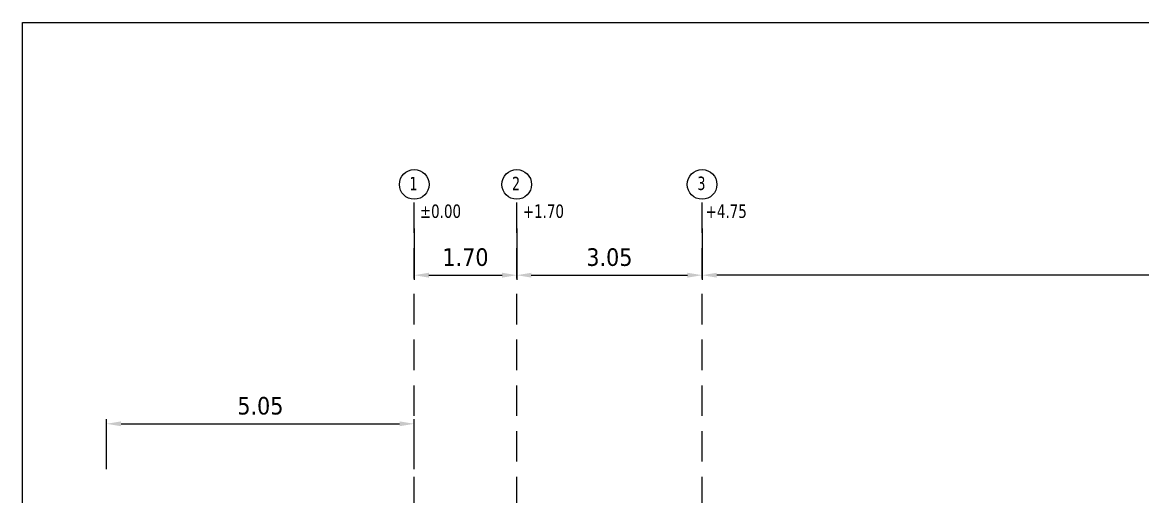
# Model space of a CAD drawing. Header units: millimetres. Extents: x -2171 to 1563, y -1758 to -1505.
# Drawn here: x -2053.82 to -2035.44, y -1596.95 to -1589.18 of the extents above; entities that cross this region are included whole.
import ezdxf

# ---------------------------------------------------------------- set-up
doc = ezdxf.new("R2010")
doc.units = ezdxf.units.MM
doc.header["$PDMODE"] = 32
doc.linetypes.add('DASHDOT', pattern=[25.4, 12.7, -6.35, 0, -6.35])
doc.linetypes.add('HIDDEN', pattern=[0.375, 0.25, -0.125])
doc.layers.get('Defpoints').update_dxf_attribs({"color": 6})
for name, color, linetype in [('-S-AKSONES', 50, 'DASHDOT'), ('-S_TEXT', 3, 'Continuous'), ('A-TEXT', 7, 'Continuous'), ('STR-AXIS', 2, 'Continuous')]:
    doc.layers.add(name, color=color, linetype=linetype)
doc.styles.add('GR-SIMPL', font='GR-SIMPL.shx', dxfattribs={"width": 0.8})
doc.styles.get("Standard").update_dxf_attribs({"font": 'tahoma.ttf'})
doc.styles.add('style1', font='tahoma.ttf', dxfattribs={"width": 0.8})
doc.dimstyles.new('Copy(2) of Standard', dxfattribs={"dimscale": 96, "dimtxt": 0.003, "dimasz": 0.0025, "dimexe": 0.0008, "dimexo": 0.005, "dimgap": 0.0015, "dimtad": 1, "dimrnd": 0.05, "dimzin": 0, "dimdsep": 46, "dimtxsty": 'Standard', "dimcen": 0.001, "dimclrd": 256, "dimclrt": 256, "dimadec": 0, "dimazin": 0, "dimtfac": 1, "dimtofl": 0, "dimtmove": 0, "dimatfit": 3, "dimfxl": 5, "dimtolj": 1, "dimtzin": 0, "dimarcsym": 1})

# ---------------------------------------------------------------- blocks, each defined once
blk = doc.blocks.new('*D178')
at = {"layer": '-S-AKSONES', "color": 0, "linetype": 'Continuous', "lineweight": -2, "ltscale": 0.5, "transparency": 16777216}
for p, q in [((-2047.391, -1592.56), (-2047.391, -1593.402)), ((-2045.71, -1592.56), (-2045.71, -1593.402))]:
    blk.add_line(p, q, dxfattribs=at)
at = {"layer": '-S-AKSONES', "linetype": 'Continuous', "lineweight": -2, "ltscale": 0.5, "transparency": 16777216}
blk.add_line((-2047.151, -1593.325), (-2045.95, -1593.325), dxfattribs=at)
at = {"layer": '-S-AKSONES', "linetype": 'Continuous', "ltscale": 0.5, "transparency": 16777216}
for points in [[(-2047.151, -1593.285), (-2047.151, -1593.365), (-2047.391, -1593.325)], [(-2045.95, -1593.285), (-2045.95, -1593.365), (-2045.71, -1593.325)]]:
    blk.add_solid(points, dxfattribs=at)
at = {"layer": 'Defpoints', "color": 0, "linetype": 'Continuous', "ltscale": 0.5, "transparency": 16777216}
for p in [(-2047.391, -1592.08), (-2045.71, -1592.08), (-2045.71, -1593.325)]:
    blk.add_point(p, dxfattribs=at)
at = {"layer": '-S-AKSONES', "linetype": 'Continuous', "ltscale": 0.5, "transparency": 16777216, "insert": (-2046.55, -1593.031), "char_height": 0.288, "attachment_point": 5}
blk.add_mtext('\\A1;1.70', dxfattribs=at)
blk = doc.blocks.new('*D179')
at = {"layer": '-S-AKSONES', "color": 0, "lineweight": -2, "ltscale": 0.5, "transparency": 16777216}
for p, q in [((-2045.71, -1592.56), (-2045.71, -1593.402)), ((-2042.67, -1592.56), (-2042.67, -1593.402))]:
    blk.add_line(p, q, dxfattribs=at)
at = {"layer": '-S-AKSONES', "lineweight": -2, "ltscale": 0.5, "transparency": 16777216}
blk.add_line((-2045.47, -1593.325), (-2042.91, -1593.325), dxfattribs=at)
at = {"layer": '-S-AKSONES', "ltscale": 0.5, "transparency": 16777216}
for points in [[(-2045.47, -1593.285), (-2045.47, -1593.365), (-2045.71, -1593.325)], [(-2042.91, -1593.285), (-2042.91, -1593.365), (-2042.67, -1593.325)]]:
    blk.add_solid(points, dxfattribs=at)
at = {"layer": 'Defpoints', "color": 0, "ltscale": 0.5, "transparency": 16777216}
for p in [(-2045.71, -1592.08), (-2042.67, -1592.08), (-2042.67, -1593.325)]:
    blk.add_point(p, dxfattribs=at)
at = {"layer": '-S-AKSONES', "ltscale": 0.5, "transparency": 16777216, "insert": (-2044.19, -1593.031), "char_height": 0.288, "attachment_point": 5}
blk.add_mtext('\\A1;3.05', dxfattribs=at)
blk = doc.blocks.new('*D189')
at = {"layer": '-S-AKSONES', "color": 0, "lineweight": -2, "ltscale": 0.5, "transparency": 16777216}
for p, q in [((-2052.437, -1596.506), (-2052.437, -1595.684)), ((-2047.391, -1596.506), (-2047.391, -1595.684))]:
    blk.add_line(p, q, dxfattribs=at)
at = {"layer": '-S-AKSONES', "lineweight": -2, "ltscale": 0.5, "transparency": 16777216}
blk.add_line((-2052.197, -1595.761), (-2047.631, -1595.761), dxfattribs=at)
at = {"layer": '-S-AKSONES', "ltscale": 0.5, "transparency": 16777216}
for points in [[(-2052.197, -1595.721), (-2052.197, -1595.801), (-2052.437, -1595.761)], [(-2047.631, -1595.721), (-2047.631, -1595.801), (-2047.391, -1595.761)]]:
    blk.add_solid(points, dxfattribs=at)
at = {"layer": 'Defpoints', "color": 0, "ltscale": 0.5, "transparency": 16777216}
for p in [(-2047.391, -1595.761), (-2052.437, -1596.986), (-2047.391, -1596.986)]:
    blk.add_point(p, dxfattribs=at)
at = {"layer": '-S-AKSONES', "ltscale": 0.5, "transparency": 16777216, "insert": (-2049.914, -1595.467), "char_height": 0.288, "attachment_point": 5}
blk.add_mtext('\\A1;5.05', dxfattribs=at)
blk = doc.blocks.new('*D419')
at = {"layer": '-S-AKSONES', "color": 0, "linetype": 'Continuous', "lineweight": -2, "ltscale": 0.5, "transparency": 16777216}
for p, q in [((-2019.243, -1592.56), (-2019.243, -1593.402)), ((-2042.67, -1593.048), (-2042.67, -1593.402))]:
    blk.add_line(p, q, dxfattribs=at)
at = {"layer": '-S-AKSONES', "linetype": 'Continuous', "lineweight": -2, "ltscale": 0.5, "transparency": 16777216}
blk.add_line((-2019.483, -1593.325), (-2042.43, -1593.325), dxfattribs=at)
at = {"layer": '-S-AKSONES', "linetype": 'Continuous', "ltscale": 0.5, "transparency": 16777216}
for points in [[(-2042.43, -1593.285), (-2042.43, -1593.365), (-2042.67, -1593.325)], [(-2019.483, -1593.285), (-2019.483, -1593.365), (-2019.243, -1593.325)]]:
    blk.add_solid(points, dxfattribs=at)
at = {"layer": 'Defpoints', "color": 0, "linetype": 'Continuous', "ltscale": 0.5, "transparency": 16777216}
for p in [(-2019.243, -1592.08), (-2042.67, -1592.568), (-2042.67, -1593.325)]:
    blk.add_point(p, dxfattribs=at)
at = {"layer": '-S-AKSONES', "linetype": 'Continuous', "ltscale": 0.5, "transparency": 16777216, "insert": (-2030.957, -1593.031), "char_height": 0.288, "attachment_point": 5}
blk.add_mtext('\\A1;23.45', dxfattribs=at)

msp = doc.modelspace()

# ---------------------------------------------------------------- linework, layer by layer
at = {"layer": '-S_TEXT', "ltscale": 5}
msp.add_lwpolyline([(-2053.8167, -1589.182), (-1995.6693, -1589.182), (-1995.6693, -1629.2267), (-2053.8167, -1629.2267)], close=True, dxfattribs=at)
at = {"layer": '-S_TEXT', "color": 2}
for centre in [(-2047.3905, -1591.8367), (-2045.7103, -1591.8367), (-2042.67, -1591.8367)]:
    msp.add_circle(centre, 0.2432, dxfattribs=at)
at = {"layer": 'STR-AXIS', "color": 2, "linetype": 'HIDDEN', "ltscale": 2}
for p, q in [((-2047.3905, -1620.3812), (-2047.3905, -1592.0799)), ((-2045.7103, -1620.3812), (-2045.7103, -1592.0799)), ((-2042.67, -1620.3812), (-2042.67, -1592.0799))]:
    msp.add_line(p, q, dxfattribs=at)

# ---------------------------------------------------------------- texts
at = {"layer": '-S_TEXT', "style": 'style1', "width": 0.85}
for s, p in [('%%P0.00', (-2047.2986, -1592.386)), ('+1.70', (-2045.6106, -1592.386)), ('+4.75', (-2042.6123, -1592.386))]:
    msp.add_text(s, height=0.22, dxfattribs=at).set_placement(p)
at = {"layer": 'A-TEXT', "color": 3, "char_height": 0.22, "width": 1.133602, "attachment_point": 7, "style": 'GR-SIMPL'}
for s, insert in [('{\\fTahoma|b0|i0|c0|p34;1}', (-2047.4673, -1591.9329)), ('{\\fTahoma|b0|i0|c0|p34;2}', (-2045.787, -1591.9329)), ('{\\fTahoma|b0|i0|c0|p34;3}', (-2042.7467, -1591.9329))]:
    msp.add_mtext(s, dxfattribs=dict(at, insert=insert))

# ---------------------------------------------------------------- dimensions: what is measured, and where the dimension line sits
at = {"layer": '-S-AKSONES', "linetype": 'Continuous', "ltscale": 0.5}
for base, p1, p2, picture, middle in [((-2045.7103, -1593.3251), (-2047.3905, -1592.0799), (-2045.7103, -1592.0799), '*D178', (-2046.5504, -1593.0312)), ((-2042.67, -1593.3251), (-2019.2435, -1592.0799), (-2042.67, -1592.5679), '*D419', (-2030.9567, -1593.0311))]:
    dim = msp.add_linear_dim(base=base, p1=p1, p2=p2, dimstyle='Copy(2) of Standard', override={"dimtmove": 1}, dxfattribs=at)
    dim.commit()
    dim.dimension.update_dxf_attribs({"geometry": picture, "text_midpoint": middle})
at = {"layer": '-S-AKSONES', "color": 253, "ltscale": 0.5}
for base, p1, p2, picture, middle in [((-2042.67, -1593.3251), (-2045.7103, -1592.0799), (-2042.67, -1592.0799), '*D179', (-2044.1901, -1593.0311)), ((-2047.3905, -1595.7608), (-2052.4366, -1596.9859), (-2047.3905, -1596.9859), '*D189', (-2049.9136, -1595.4669))]:
    dim = msp.add_linear_dim(base=base, p1=p1, p2=p2, dimstyle='Copy(2) of Standard', override={"dimtmove": 1}, dxfattribs=at)
    dim.commit()
    dim.dimension.update_dxf_attribs({"geometry": picture, "text_midpoint": middle})

doc.saveas('drawing.dxf')
